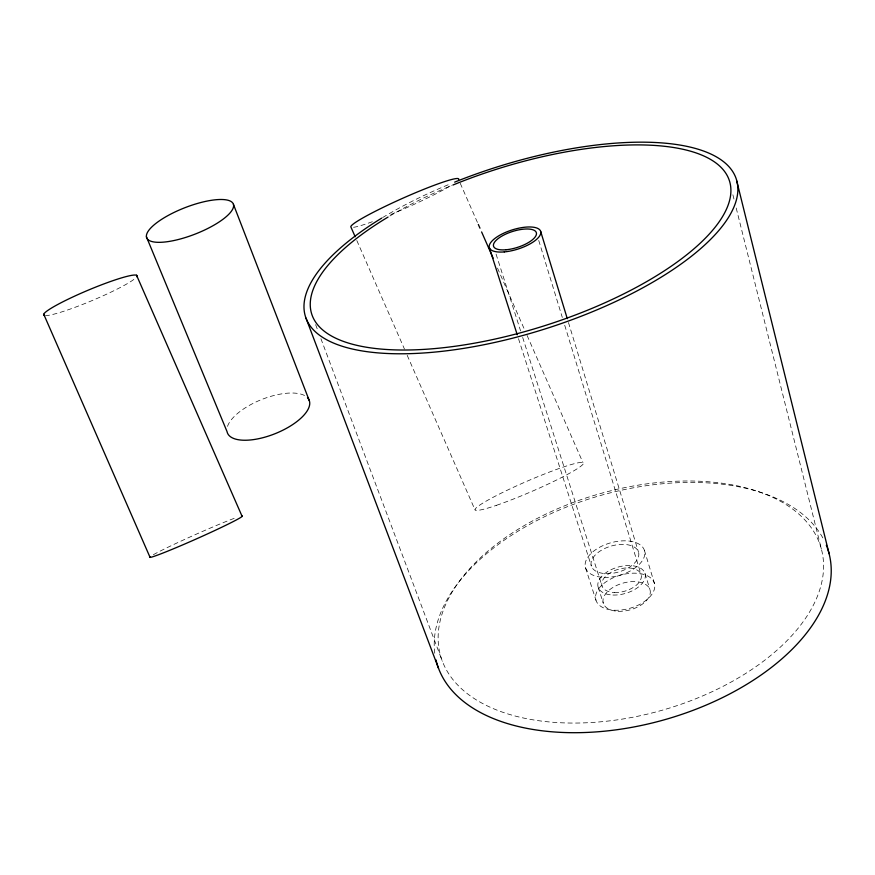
<?xml version="1.0" encoding="UTF-8"?>
<svg xmlns="http://www.w3.org/2000/svg" width="875" height="875" viewBox="0 0 875 875"><rect width="100%" height="100%" fill="white"/><g stroke="black" fill="none" stroke-linecap="round" stroke-linejoin="round"><path stroke-width="0.66" stroke-dasharray="4.38 3.28" d="M460.25 183.302L477.783 223.213M497.503 268.1L524.891 330.455M527.078 335.442L582.958 462.634M356.825 240.527L404.458 349.059M407.192 355.305L475.07 510.005M315.634 324.658L318.041 331.034M320.917 338.691L442.378 661.325M585.528 567.831L595.995 600.294M518.492 338.658L591.38 566.038M598.172 587.234L603.345 603.345M496.07 254.111L520.592 330.914M522.67 337.422L602.055 586.053M538.727 240.439L562.308 317.428M564.714 325.259L641.058 574.47M568.477 322.547L638.466 551.994M644.973 573.333L649.928 589.564M644.383 550.266L654.434 583.439A30.417 17.238 -15.9 0 1 614.567 610.236A30.417 17.238 -15.9 0 1 606.517 581.481A30.417 17.238 -15.9 0 1 654.434 583.439M732.889 194.775L734.212 200.08M736.203 208.031L821.614 549.992A197.761 112.667 -15.8 0 1 559.278 722.684A197.761 112.667 -15.8 0 1 511.645 533.4A197.761 112.667 -15.8 0 1 821.614 549.992M389.911 215.961A219.188 81.856 -17.7 0 1 451.806 185.478M382.605 217.58A226.067 84.459 -17.7 0 1 450.067 183.991M434.777 653.231A203.645 116.605 -15.8 0 1 598.106 496.18A203.645 116.605 -15.8 0 1 823.812 539.777M449.947 186.112A58.997 5.119 -24 0 1 389.988 214.856M372.367 221.714A58.997 5.119 -24 0 1 353.587 227.292M153.377 554.706A50.652 2.177 -24 0 1 192.708 535.773A50.652 2.177 -24 0 1 235.637 517.836M133.842 279.431A50.608 5.545 -22.8 0 1 88.484 302.072A50.608 5.545 -22.8 0 1 45.653 315.58M227.511 426.387A44.013 18.353 -21.8 0 1 263.736 398.716A44.013 18.353 -21.8 0 1 306.534 396.812M606.178 573.639A24.566 13.475 -16.1 0 0 638.564 552.311A24.566 13.475 -16.1 0 0 600.031 551.108A24.566 13.475 -16.1 0 0 606.178 573.639M614.327 592.517A20.344 11.397 -15.9 0 0 641.134 574.744A20.344 11.397 -15.9 0 0 609.186 573.453A20.344 11.397 -15.9 0 0 614.327 592.517M618.111 611.297A24.292 13.836 -15.8 0 0 650.027 589.903A24.292 13.836 -15.8 0 0 611.767 588.186A24.292 13.836 -15.8 0 0 618.111 611.297M604.133 577.38A30.712 16.855 -16.1 0 0 644.503 550.67A30.712 16.855 -16.1 0 0 596.28 549.27A30.712 16.855 -16.1 0 0 604.133 577.38M612.959 595.033A24.413 13.683 -15.9 0 0 645.072 573.661A24.413 13.683 -15.9 0 0 606.703 572.173A24.413 13.683 -15.9 0 0 612.959 595.033M496.486 505.312A59.062 5.633 -23.4 0 0 583.067 464.188A59.062 5.633 -23.4 0 0 508.08 489.825A59.062 5.633 -23.4 0 0 496.486 505.312"/><path stroke-width="1.31" d="M478.33 224.459L479.97 228.2M481.611 231.941L493.117 258.125M355.184 236.775L350.809 226.8A58.997 5.119 -24 0 1 406.077 196.787A58.997 5.119 -24 0 1 458.609 179.561M136.555 275.231L242.123 516.381M43.75 314.289L150.073 557.397M146.398 236.753L227.041 431.605A44.013 18.353 -21.8 0 0 276.894 432.95A44.013 18.353 -21.8 0 0 307.486 397.688M233.439 204.367A46.506 14.153 -21.3 0 1 171.697 240.986A46.506 14.153 -21.3 0 1 164.828 217.372A46.506 14.153 -21.3 0 1 233.439 204.367L309.356 400.805M305.988 318.106L438.506 668.238M489.333 247.712L517.245 334.764M540.63 231.295L567.284 318.631M736.761 181.048L829.106 553.7M454.65 182.131A226.067 84.459 -17.7 0 1 737.056 197.116A226.067 84.459 -17.7 0 1 420.875 353.161A226.067 84.459 -17.7 0 1 381.664 218.148M452.922 185.03A219.188 81.856 -17.7 0 1 730.231 197.575A219.188 81.856 -17.7 0 1 422.691 349.464A219.188 81.856 -17.7 0 1 388.052 217.066M827.367 547.991A203.645 116.605 -15.8 0 1 665.547 719.447A203.645 116.605 -15.8 0 1 435.98 659.881M826.306 545.212A203.645 116.605 -15.8 0 1 827.028 547.061M241.522 516.031A50.652 2.177 -24 0 1 196.963 538.65A50.652 2.177 -24 0 1 150.172 556.73M44.658 315.481A50.608 5.545 -22.8 0 1 88.222 290.161A50.608 5.545 -22.8 0 1 136.741 276.719M504.295 251.902A26.928 9.997 -17.7 0 0 540.706 231.536A26.928 9.997 -17.7 0 0 499.964 235.123A26.928 9.997 -17.7 0 0 504.295 251.902M506.002 249.769A22.444 8.323 -17.7 0 0 536.386 232.816A22.444 8.323 -17.7 0 0 502.48 235.758A22.444 8.323 -17.7 0 0 506.002 249.769"/></g></svg>
